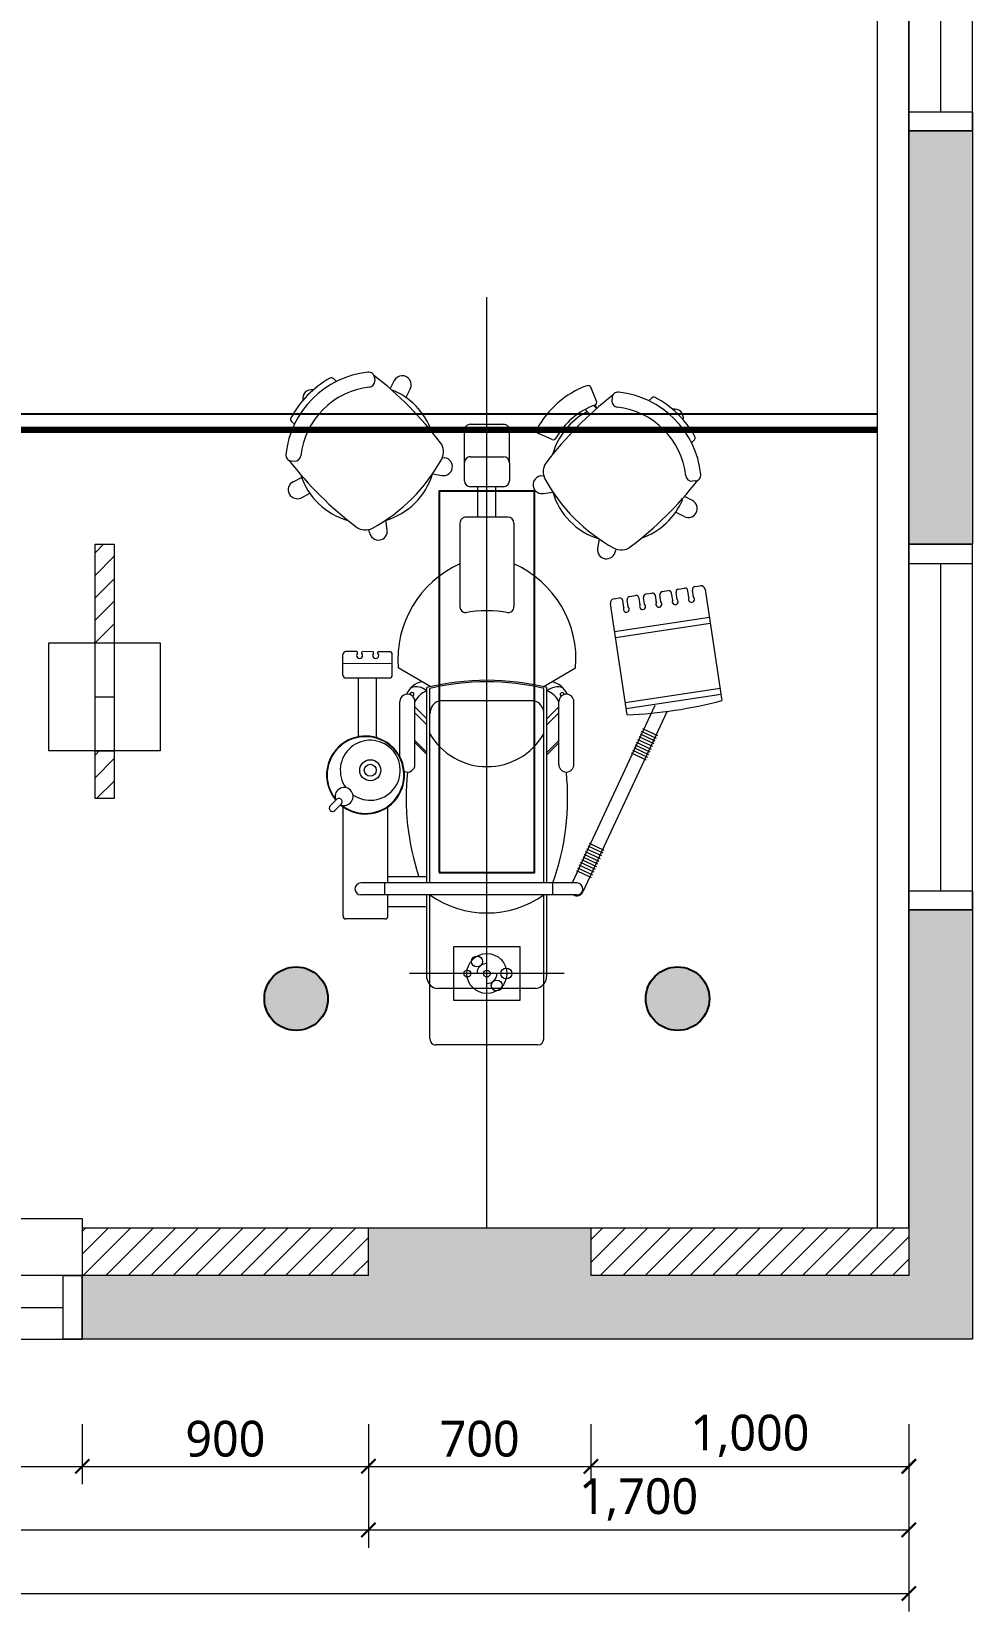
# Model space of a CAD drawing. Header units: metres. Extents: x 11578468 to 47831421, y -58341524 to -14256839.
# Drawn here: x 23850168 to 23853128, y -29069389 to -29064420 of the extents above; entities that cross this region are included whole.
import ezdxf

# ---------------------------------------------------------------- set-up
doc = ezdxf.new("R2010")
doc.units = ezdxf.units.M
doc.header["$LTSCALE"] = 50
doc.header["$MEASUREMENT"] = 0
doc.linetypes.add('DASHEDX2', pattern=[1.5, 1, -0.5])
doc.linetypes.add('DH-HID2', pattern=[1.2000000000000002, 0.8, -0.4])
doc.layers.get('0').update_dxf_attribs({"linetype": 'CONTINUOUS'})
for name, color, linetype in [('#조명', 40, 'CONTINUOUS'), ('FU-FURM', 251, 'DH-HID2'), ('wall', 3, 'CONTINUOUS')]:
    doc.layers.add(name, color=color, linetype=linetype)
doc.layers.add('ha', color=8, linetype='CONTINUOUS', lineweight=5)
doc.styles.add('N 맑은고딕', font='malgun.ttf')

# ---------------------------------------------------------------- blocks, each defined once
blk = doc.blocks.new('_ArchTick')
at = {"color": 0, "linetype": 'ByBlock', "const_width": 0.15}
blk.add_lwpolyline([(-0.5, -0.5), (0.5, 0.5)], dxfattribs=at)
blk = doc.blocks.new('gasdgd')
at = {"layer": 'ha'}
for p, q in [((23852927.69593415, -29068182.2717794), (23852927.69593415, -29052332.2717794)), ((23852827.69593415, -29054583.2717794), (23852827.69593415, -29068182.2717794)), ((23853027.69593415, -29063592.2717794), (23853027.69593415, -29064672.2717794)), ((23852827.69593415, -29063782.2717794), (23852827.69593415, -29068182.2717794)), ((23852927.69593415, -29064732.2717794), (23852927.69593415, -29066032.2717794)), ((23852927.69593415, -29064732.2717794), (23853127.69593415, -29064732.2717794)), ((23853127.69593415, -29064732.2717794), (23853127.69593415, -29066032.2717794)), ((23851600.16032245, -29068182.2717794), (23851600.68813322, -29065255.48441824)), ((23851127.04870551, -29065520.36259961), (23851118.02861902, -29065511.3392592)), ((23851247.12457167, -29065508.97731691), (23851247.51172063, -29065518.42180504)), ((23851308.87415758, -29065517.53543856), (23851295.86431426, -29065542.7719336)), ((23851359.16010147, -29065543.4586997), (23851345.34952084, -29065570.24846505)), ((23851945.70215386, -29065581.91178627), (23851927.02056087, -29065538.53513156)), ((23851937.13043321, -29065595.64289101), (23851946.29213227, -29065604.80789507)), ((23851940.31773768, -29065594.48337635), (23851944.72972877, -29065603.24492795)), ((23851994.16705732, -29065571.7944639), (23851993.77650199, -29065581.23881178)), ((23852109.56189467, -29065580.92269087), (23852118.75174086, -29065571.73615864)), ((23850994.86560897, -29065654.87541018), (23850985.67907673, -29065645.68556399)), ((23851889.78842381, -29065619.92900586), (23851894.06423659, -29065628.42012779)), ((23851909.54738171, -29065608.06142783), (23851924.36506784, -29065622.88445929)), ((23851529.87771283, -29065775.62084183), (23851529.89609444, -29065673.69214772)), ((23851671.33103016, -29065673.71765381), (23851529.89439425, -29065673.69214742)), ((23851548.75601322, -29065654.83733015), (23851652.47621289, -29065654.85603483)), ((23851600.51202562, -29066232.02663536), (23851600.61251375, -29065674.8053712)), ((23851671.31434875, -29065775.64634822), (23851671.33103016, -29065673.71765381)), ((23851805.77618892, -29065702.75544627), (23851762.31575683, -29065684.01918621)), ((23852244.07470524, -29065713.10578742), (23852253.09804565, -29065704.08570092)), ((23850985.73738199, -29065770.27024753), (23850995.18172988, -29065770.66080286)), ((23851461.06760509, -29065758.82112132), (23851468.19448123, -29065759.98460036)), ((23851529.86751028, -29065832.19549619), (23851529.87771283, -29065775.62084183)), ((23851548.73933181, -29065756.76602456), (23851652.45953148, -29065756.78472924)), ((23851671.31434875, -29065775.64634822), (23851671.30414619, -29065832.22100258)), ((23850990.78417779, -29065835.51071166), (23851017.57892254, -29065821.70979434)), ((23851429.33292102, -29065810.96395328), (23851459.07920605, -29065815.82010322)), ((23851769.42418383, -29065816.98190172), (23851778.56920336, -29065815.57792288)), ((23852255.45998794, -29065833.18165357), (23852246.01549981, -29065833.56880253)), ((23851016.68930032, -29065885.80600217), (23851043.48404507, -29065872.00508486)), ((23851652.44252722, -29065851.07581985), (23851548.72232755, -29065851.05711516)), ((23851572.27785536, -29065946.68650819), (23851572.2951002, -29065851.06136623)), ((23851628.85250973, -29065946.69671074), (23851628.86975456, -29065851.07156879)), ((23851778.00916123, -29065872.90139549), (23851807.8001923, -29065868.32776094)), ((23852246.90186629, -29065894.93123949), (23852224.12683994, -29065883.19032523)), ((23852220.97860515, -29065945.21718337), (23852194.1888398, -29065931.40660274)), ((23851230.92481982, -29065995.01312102), (23851229.52084098, -29065985.86810149)), ((23851286.84431359, -29065986.42814362), (23851282.27067904, -29065956.63711255)), ((23851515.69980014, -29065965.53452375), (23851515.65232709, -29066228.77948151)), ((23851666.56894597, -29065946.70351245), (23851534.56141911, -29065946.67970648)), ((23851685.42376324, -29065965.56513142), (23851685.37629019, -29066228.81008918)), ((23850367.8552755, -29066059.21865293), (23850394.80214904, -29066032.2717794)), ((23850367.8552755, -29066832.2717794), (23850367.8552755, -29066032.2717794)), ((23850367.8552755, -29066032.2717794), (23850427.8552755, -29066032.2717794)), ((23850427.8552755, -29066032.2717794), (23850427.8552755, -29066832.2717794)), ((23851953.47335157, -29066015.39000292), (23851948.61720163, -29066045.13628795)), ((23852927.69593415, -29066032.2717794), (23853127.69593415, -29066032.2717794)), ((23850367.8552755, -29066129.92933105), (23850427.8552755, -29066069.92933105)), ((23852005.61618353, -29066047.12468699), (23852004.45270449, -29066054.25156314)), ((23853027.69593415, -29066092.2717794), (23853027.69593415, -29067122.2717794)), ((23850367.8552755, -29066200.64000917), (23850427.8552755, -29066140.64000917)), ((23852049.64170391, -29066196.27331389), (23852068.29152778, -29066193.46454485)), ((23852100.92539083, -29066188.54970035), (23852119.57329096, -29066185.74122103)), ((23852133.59987965, -29066215.45741439), (23852130.30049862, -29066193.65436698)), ((23852147.58461793, -29066213.34310088), (23852144.28842836, -29066191.56114851)), ((23852152.20715401, -29066180.82637652), (23852170.85505414, -29066178.0178972)), ((23852184.88390371, -29066207.74904061), (23852181.58226189, -29066185.93104377)), ((23852198.86864199, -29066205.63472709), (23852195.57019144, -29066183.83782407)), ((23852203.48891719, -29066173.1030527), (23852222.13500499, -29066170.29484633)), ((23852236.16385456, -29066200.02598973), (23852232.86221274, -29066178.2079929)), ((23852250.14859283, -29066197.91167622), (23852246.85014229, -29066176.1147732)), ((23852254.76886804, -29066165.38000182), (23852271.75920621, -29066162.82116072)), ((23852287.14472474, -29066174.43340578), (23852339.7477342, -29066523.92648838)), ((23850367.8552755, -29066271.35068729), (23850427.8552755, -29066211.35068729)), ((23852041.38105234, -29066568.86219962), (23851988.7796537, -29066219.37981923)), ((23852001.05424768, -29066203.59085984), (23852017.00784086, -29066201.1881584)), ((23852031.04231763, -29066230.9565116), (23852027.73504884, -29066209.10130648)), ((23852031.04231763, -29066230.9565116), (23852030.49462279, -29066227.33388474)), ((23852045.0270559, -29066228.84219808), (23852041.72297793, -29066207.00808375)), ((23852045.0270559, -29066228.84219808), (23852044.47936107, -29066225.21957123)), ((23852082.31585559, -29066223.16578818), (23852079.01873534, -29066201.3776902)), ((23852082.31585559, -29066223.16578818), (23852081.76816076, -29066219.54316133)), ((23852096.30059387, -29066221.05147466), (23852093.00666527, -29066199.28447294)), ((23852096.30059387, -29066221.05147466), (23852095.75289903, -29066217.42884781)), ((23852133.59987965, -29066215.45741439), (23852133.05218482, -29066211.83478754)), ((23852147.58461793, -29066213.34310088), (23852147.03692309, -29066209.72047402)), ((23852184.88390371, -29066207.74904061), (23852184.33620888, -29066204.12641375)), ((23852198.86864199, -29066205.63472709), (23852198.32094715, -29066202.01210023)), ((23852236.16385456, -29066200.02598973), (23852235.61615972, -29066196.40336288)), ((23852250.14859283, -29066197.91167622), (23852249.600898, -29066194.28904936)), ((23850367.8552755, -29066342.06136541), (23850427.8552755, -29066282.06136541)), ((23852001.88293852, -29066306.45279581), (23852300.24962037, -29066261.51708458)), ((23852004.69142047, -29066325.10071343), (23852303.05810232, -29066280.16500219)), ((23850222.85527551, -29066342.2717794), (23850572.85527551, -29066342.2717794)), ((23850222.85527551, -29066682.2717794), (23850222.85527551, -29066342.2717794)), ((23850367.8552755, -29066342.27177941), (23850427.85527551, -29066342.27177941)), ((23850367.8552755, -29066682.2717794), (23850367.8552755, -29066342.27177941)), ((23850367.8552755, -29066342.27177941), (23850427.85527551, -29066342.27177941)), ((23850427.85527551, -29066342.27177941), (23850427.85527551, -29066682.2717794)), ((23850572.85527551, -29066342.2717794), (23850572.85527551, -29066682.2717794)), ((23851147.33584222, -29066443.48831236), (23851147.68497095, -29066379.12578655)), ((23851191.11014235, -29066369.88014945), (23851157.16560603, -29066369.74848632)), ((23851192.97508831, -29066375.43681657), (23851192.98886154, -29066371.7730473)), ((23851207.11865219, -29066375.48998654), (23851207.13242542, -29066371.82621727)), ((23851241.64984935, -29066370.06089762), (23851209.02532327, -29066369.94749808)), ((23851243.51479531, -29066375.61756474), (23851243.52856854, -29066371.95379547)), ((23851257.6583592, -29066375.67073471), (23851257.67213242, -29066372.00696544)), ((23851293.50956659, -29066370.25990938), (23851259.56503027, -29066370.12824625)), ((23851302.65950618, -29066443.60003638), (23851302.90316253, -29066379.72439862)), ((23851302.79526068, -29066408.01136965), (23851147.53153355, -29066407.41225366)), ((23851423.68946057, -29066480.20250163), (23851321.48801625, -29066421.17189329)), ((23851777.28438164, -29066480.2435729), (23851879.46779671, -29066421.27251821)), ((23851293.22876514, -29066452.99317796), (23851156.76311228, -29066452.96856803)), ((23851196.67535679, -29066637.37816863), (23851196.70861153, -29066452.97577171)), ((23851253.24946276, -29066640.42925652), (23851253.2832659, -29066452.98597427)), ((23851411.77546555, -29067097.47359292), (23851411.88627497, -29066483.01925737)), ((23851421.28979136, -29066629.65059445), (23851421.31501804, -29066485.59616551)), ((23851779.59593568, -29066629.71521064), (23851779.62116803, -29066485.62921606)), ((23851788.93982799, -29067097.54160996), (23851789.05064339, -29066483.05411089)), ((23852035.55642821, -29066530.18753025), (23852333.92311007, -29066485.25181902)), ((23850367.8552755, -29066512.27177941), (23850427.85527551, -29066512.27177941)), ((23851326.98500762, -29066700.84942702), (23851327.01635978, -29066526.9971909)), ((23851374.12619613, -29066725.01698331), (23851374.16190508, -29066527.00569303)), ((23851746.03116995, -29066524.23745269), (23851454.81909309, -29066524.19806525)), ((23851826.72343106, -29066725.09860376), (23851826.75914, -29066527.08731348)), ((23852129.10060955, -29066539.20771274), (23851868.61594097, -29067097.55597858)), ((23851873.86897636, -29066725.10710589), (23851873.90468531, -29066527.09581561)), ((23852038.36491016, -29066548.83544787), (23852336.73159202, -29066503.89973664)), ((23851411.86524923, -29066599.61006483), (23851374.15561469, -29066561.88682689)), ((23851411.86865008, -29066580.75184671), (23851374.15901554, -29066543.02860877)), ((23851789.02961166, -29066599.67808187), (23851826.75284961, -29066561.96844734)), ((23851789.03301252, -29066580.81986375), (23851826.75625046, -29066543.11022921)), ((23852167.55291306, -29066557.1467593), (23851902.4536695, -29067125.38635562)), ((23851421.204923, -29067097.47529341), (23851421.28979136, -29066629.65059445)), ((23851779.51106594, -29067097.53990959), (23851779.59593568, -29066629.71521064)), ((23852078.18661033, -29066637.19047447), (23852125.18387018, -29066659.11597582)), ((23852082.17306513, -29066628.64551814), (23852129.17032497, -29066650.57101949)), ((23852086.15951991, -29066620.1005618), (23852133.15677976, -29066642.02606315)), ((23852090.14597471, -29066611.55560547), (23852137.14323455, -29066633.48110681)), ((23850572.85527551, -29066682.2717794), (23850222.85527551, -29066682.2717794)), ((23850367.8552755, -29066695.614756), (23850381.1982521, -29066682.2717794)), ((23850367.8552755, -29066682.2717794), (23850427.85527551, -29066682.2717794)), ((23850427.85527551, -29066682.2717794), (23850367.8552755, -29066682.2717794)), ((23851411.84824497, -29066693.90115544), (23851374.13861043, -29066656.1779175)), ((23851411.84944735, -29066687.23376849), (23851374.13981281, -29066649.51053054)), ((23851789.0126074, -29066693.96917249), (23851826.73584535, -29066656.25953794)), ((23851789.01380979, -29066687.30178552), (23851826.73704774, -29066649.59215099)), ((23852054.26788159, -29066688.46021249), (23852101.26514144, -29066710.38571383)), ((23852058.25433638, -29066679.91525615), (23852105.25159623, -29066701.8407575)), ((23852062.24079117, -29066671.37029982), (23852109.23805102, -29066693.29580116)), ((23852066.22724596, -29066662.82534348), (23852113.22450581, -29066684.75084483)), ((23852070.21370075, -29066654.28038714), (23852117.2109606, -29066676.20588849)), ((23852074.20015555, -29066645.73543081), (23852121.19741539, -29066667.66093216)), ((23850367.8552755, -29066766.32543412), (23850427.8552755, -29066706.32543412)), ((23850372.61960834, -29066832.2717794), (23850427.8552755, -29066777.03611224)), ((23850427.8552755, -29066832.2717794), (23850367.8552755, -29066832.2717794)), ((23851127.3196624, -29066834.50003037), (23851107.31389043, -29066854.49858804)), ((23851141.98526846, -29066849.17092692), (23851121.9794965, -29066869.16948459)), ((23851147.74170716, -29067201.14618066), (23851147.80357141, -29066858.09992061)), ((23851289.19704776, -29067097.45148738), (23851289.24020733, -29066858.125427)), ((23851917.73180502, -29066981.12496698), (23851964.72906487, -29067003.05046833)), ((23851921.71825981, -29066972.58001065), (23851968.71551966, -29066994.505512)), ((23851893.81307628, -29067032.394705), (23851940.81033612, -29067054.32020634)), ((23851897.79953107, -29067023.84974866), (23851944.79679091, -29067045.77525001)), ((23851901.78598586, -29067015.30479233), (23851948.78324571, -29067037.23029367)), ((23851905.77244065, -29067006.75983599), (23851952.76970049, -29067028.68533734)), ((23851909.75889544, -29066998.21487965), (23851956.75615529, -29067020.140381)), ((23851913.74535023, -29066989.66992332), (23851960.74261007, -29067011.59542467)), ((23851411.7788664, -29067078.6153748), (23851289.20044861, -29067078.59326926)), ((23851881.85371191, -29067058.029574), (23851928.85097175, -29067079.95507535)), ((23851885.8401667, -29067049.48461767), (23851932.83742654, -29067071.41011902)), ((23851889.82662149, -29067040.93966133), (23851936.82388133, -29067062.86516268)), ((23851883.22411689, -29067135.27505046), (23851204.3282645, -29067135.15261979)), ((23851883.23091859, -29067097.55861422), (23851204.33506621, -29067097.43618355)), ((23851279.76113699, -29067135.1662232), (23851279.7679387, -29067097.44978695)), ((23851289.17834307, -29067201.17168705), (23851289.19024605, -29067135.16792362)), ((23851411.72129845, -29067397.83805565), (23851411.76866385, -29067135.19002916)), ((23851421.14600337, -29067422.26130629), (23851421.19808084, -29067135.19172964)), ((23851779.45253884, -29067420.15689268), (23851779.50422366, -29067135.25634583)), ((23851788.88710482, -29067389.89919945), (23851788.93302628, -29067135.2580462)), ((23851807.7912444, -29067135.26144705), (23851807.79804611, -29067097.54501081)), ((23851411.76186214, -29067172.9064654), (23851289.18344435, -29067172.88435987)), ((23852927.69593415, -29067182.2717794), (23852927.69593415, -29068332.2717794)), ((23852927.69593415, -29067182.2717794), (23853127.69593415, -29067182.2717794)), ((23853127.69593415, -29067182.2717794), (23853127.69593415, -29068532.2717794)), ((23851279.74753359, -29067210.59909568), (23851157.16911579, -29067210.57699015)), ((23851496.56908928, -29067467.11506927), (23851496.59969695, -29067297.39110618)), ((23851496.59969695, -29067297.39110618), (23851704.04009629, -29067297.42851555)), ((23851600.28758002, -29067476.61002856), (23851600.32160555, -29067287.93355626)), ((23851704.04009629, -29067297.42851555), (23851704.00948862, -29067467.15247865)), ((23851843.90354941, -29067382.31572254), (23851356.70563616, -29067382.22786228)), ((23851694.64282894, -29067382.28880518), (23851505.96635663, -29067382.25477965)), ((23851421.11329675, -29067587.79586012), (23851421.14600337, -29067422.26130629)), ((23851755.43974985, -29067429.43378703), (23851444.91303242, -29067429.39065006)), ((23851779.41929156, -29067587.84668595), (23851779.45253884, -29067420.15689268)), ((23851704.00948862, -29067467.15247865), (23851496.56908928, -29067467.11506927)), ((23851760.55852287, -29067606.70116526), (23851439.96896418, -29067606.65780441)), ((23846727.69593415, -29068152.27177938), (23850327.69593415, -29068152.27177938)), ((23850327.69593415, -29068152.27177938), (23850327.69593415, -29068182.2717794)), ((23850327.69593415, -29068193.77909698), (23850339.20325173, -29068182.2717794)), ((23850327.69593415, -29068264.48977509), (23850409.91392984, -29068182.2717794)), ((23850327.69593415, -29068182.2717794), (23852827.69593415, -29068182.2717794)), ((23850327.69593415, -29068182.2717794), (23850327.69593415, -29068332.2717794)), ((23850330.62460796, -29068332.2717794), (23850480.62460796, -29068182.2717794)), ((23850401.33528608, -29068332.2717794), (23850551.33528608, -29068182.2717794)), ((23850472.0459642, -29068332.2717794), (23850622.0459642, -29068182.2717794)), ((23850542.75664232, -29068332.2717794), (23850692.75664232, -29068182.2717794)), ((23850613.46732044, -29068332.2717794), (23850763.46732044, -29068182.2717794)), ((23850684.17799856, -29068332.2717794), (23850834.17799856, -29068182.2717794)), ((23850754.88867667, -29068332.2717794), (23850904.88867667, -29068182.2717794)), ((23850825.59935479, -29068332.2717794), (23850975.59935479, -29068182.2717794)), ((23850896.31003291, -29068332.2717794), (23851046.31003291, -29068182.2717794)), ((23850967.02071103, -29068332.2717794), (23851117.02071103, -29068182.2717794)), ((23851037.73138915, -29068332.2717794), (23851187.73138915, -29068182.2717794)), ((23851108.44206727, -29068332.2717794), (23851227.69593415, -29068213.01791252)), ((23851227.69593415, -29068332.2717794), (23851227.69593415, -29068182.2717794)), ((23851227.69593415, -29068182.2717794), (23851927.69593415, -29068182.2717794)), ((23851927.69593415, -29068182.2717794), (23851927.69593415, -29068332.2717794)), ((23851927.69593415, -29068220.1246937), (23851965.54884845, -29068182.2717794)), ((23851927.69593415, -29068290.83537182), (23852036.25952657, -29068182.2717794)), ((23851956.97020469, -29068332.2717794), (23852106.97020469, -29068182.2717794)), ((23852027.68088281, -29068332.2717794), (23852177.68088281, -29068182.2717794)), ((23852098.39156093, -29068332.2717794), (23852248.39156093, -29068182.2717794)), ((23852169.10223905, -29068332.2717794), (23852319.10223905, -29068182.2717794)), ((23852239.81291717, -29068332.2717794), (23852389.81291717, -29068182.2717794)), ((23852310.52359528, -29068332.2717794), (23852460.52359528, -29068182.2717794)), ((23852381.2342734, -29068332.2717794), (23852531.2342734, -29068182.2717794)), ((23852451.94495152, -29068332.2717794), (23852601.94495152, -29068182.2717794)), ((23852522.65562964, -29068332.2717794), (23852672.65562964, -29068182.2717794)), ((23852593.36630776, -29068332.2717794), (23852743.36630776, -29068182.2717794)), ((23852664.07698588, -29068332.2717794), (23852814.07698588, -29068182.2717794)), ((23852734.787664, -29068332.2717794), (23852884.787664, -29068182.2717794)), ((23852805.49834212, -29068332.2717794), (23852927.69593415, -29068210.07418736)), ((23852827.69593415, -29068182.2717794), (23852927.69593415, -29068182.2717794)), ((23852876.20902023, -29068332.2717794), (23852927.69593415, -29068280.78486548)), ((23851179.15274539, -29068332.2717794), (23851227.69593415, -29068283.72859064)), ((23851227.69593415, -29068332.2717794), (23850327.69593415, -29068332.2717794)), ((23850327.69593415, -29068332.2717794), (23850327.69593415, -29068532.2717794)), ((23852927.69593415, -29068332.2717794), (23851927.69593415, -29068332.2717794)), ((23846787.69593415, -29068432.2717794), (23850267.69593415, -29068432.2717794)), ((23853127.69593415, -29068532.2717794), (23850327.69593415, -29068532.2717794)), ((23850327.69593415, -29068799.7717794), (23850327.69593415, -29068988.5217794)), ((23850327.69593415, -29068799.7717794), (23850327.69593415, -29068988.5217794)), ((23851227.69593415, -29068799.7717794), (23851227.69593415, -29068988.5217794)), ((23851227.69593415, -29068799.7717794), (23851227.69593415, -29068988.5217794)), ((23851227.69593415, -29068799.7717794), (23851227.69593415, -29069188.5217794)), ((23851227.69593415, -29068799.7717794), (23851227.69593415, -29069188.5217794)), ((23851927.69593415, -29068799.7717794), (23851927.69593415, -29068988.5217794)), ((23851927.69593415, -29068799.7717794), (23851927.69593415, -29068988.5217794)), ((23852927.69593415, -29068799.7717794), (23852927.69593415, -29068988.5217794)), ((23852927.69593415, -29068799.7717794), (23852927.69593415, -29069188.5217794)), ((23852927.69593415, -29068799.7717794), (23852927.69593415, -29069388.5217794)), ((23846727.69593415, -29068932.2717794), (23850327.69593415, -29068932.2717794)), ((23850327.69593415, -29068932.2717794), (23851227.69593415, -29068932.2717794)), ((23851227.69593415, -29068932.2717794), (23851927.69593415, -29068932.2717794)), ((23851927.69593415, -29068932.2717794), (23852927.69593415, -29068932.2717794)), ((23843227.69593415, -29069132.2717794), (23851227.69593415, -29069132.2717794)), ((23851227.69593415, -29069132.2717794), (23852927.69593415, -29069132.2717794)), ((23832577.69593415, -29069332.2717794), (23852927.69593415, -29069332.2717794))]:
    blk.add_line(p, q, dxfattribs=at)
for points in [[(23852927.69593415, -29063532.2717794), (23852927.69593415, -29064732.2717794), (23853127.69593415, -29064732.2717794), (23853127.69593415, -29063532.2717794)], [(23852927.69593415, -29064732.2717794), (23852927.69593415, -29064672.2717794), (23853127.69593415, -29064672.2717794), (23853127.69593415, -29064732.2717794)], [(23852927.69593415, -29066032.2717794), (23852927.69593415, -29067182.2717794), (23853127.69593415, -29067182.2717794), (23853127.69593415, -29066032.2717794)], [(23852927.69593415, -29066032.2717794), (23852927.69593415, -29066092.2717794), (23853127.69593415, -29066092.2717794), (23853127.69593415, -29066032.2717794)], [(23852927.69593415, -29067182.2717794), (23852927.69593415, -29067122.2717794), (23853127.69593415, -29067122.2717794), (23853127.69593415, -29067182.2717794)], [(23846727.69593415, -29068532.2717794), (23850327.69593415, -29068532.2717794), (23850327.69593415, -29068332.2717794), (23846727.69593415, -29068332.2717794)], [(23850327.69593415, -29068532.2717794), (23850267.69593415, -29068532.2717794), (23850267.69593415, -29068332.2717794), (23850327.69593415, -29068332.2717794)]]:
    blk.add_lwpolyline(points, close=True, dxfattribs=at)
for centre, radius in [((23851233.54154439, -29066742.99461848), 33.00188224976487), ((23851233.54154439, -29066742.99461848), 18.85821842843706), ((23851600.30459279, -29067382.27179241), 62.89215845883763), ((23851569.19533459, -29067344.54974476), 17.20812431594882), ((23851539.01538389, -29067382.26073964), 10.8434755963513), ((23851600.30459279, -29067382.27179241), 10.8434755963513), ((23851661.59380168, -29067382.28284518), 17.20812431594882), ((23851631.41385099, -29067419.99384006), 17.20812431594882)]:
    blk.add_circle(centre, radius, dxfattribs=at)
for centre, radius, start, end in [((23851258.2975379, -29065781.54152036), 292.3023856407746, 96.30192954086827, 173.6774052517098), ((23851228.28217749, -29065509.74970533), 18.85821842843706, 2.347357415333858, 96.30192953828569), ((23851258.2975379, -29065781.54152036), 311.1606040692117, 119.1423445411836, 151.8132088445344), ((23851258.2975379, -29065781.54152036), 245.156839569682, 96.44340117455688, 173.5359336182496), ((23851049.15546366, -29065574.23013609), 28.28732764265563, 79.19431450363402, 191.3094158907666), ((23851111.36002968, -29065518.00544378), 9.42910921421853, 44.98966740312129, 119.1423445347677), ((23851228.66932645, -29065519.19419346), 18.85821842843706, 276.4434011737894, 2.347357415333858), ((23850552.58986667, -29066394.92002784), 1130.757833914286, 37.09559128375717, 52.24514637736467), ((23851221.68299794, -29065748.40282598), 216.8695119270263, 19.07207735969419, 68.96171958783049), ((23851334.01712953, -29065530.49706913), 28.28732764265561, 332.7281231413394, 152.7281231480462), ((23852016.03447887, -29065807.74007984), 292.3023856407746, 110.1996479685969, 152.0966097995543), ((23851918.36047707, -29065542.26488347), 9.42910921421853, 23.30072888132365, 110.1996479801695), ((23852688.382179, -29066457.9876191), 1130.757833914286, 127.7341884278055, 142.8837435146221), ((23852016.03447887, -29065807.74007984), 226.2986211412448, 109.5786309670815, 151.1776219623344), ((23851937.04207007, -29065585.64153818), 9.42910921421853, 289.5786309660554, 23.30072888132365), ((23852012.61861636, -29065582.01799614), 18.85821842843706, 177.6319773797114, 263.5359336249915), ((23852013.00917169, -29065572.57364826), 18.85821842843706, 83.6774052511046, 177.6319773797114), ((23851982.89578448, -29065844.35461981), 292.3023856407746, 6.30192954086827, 83.67740525461285), ((23852125.41792544, -29065578.40474798), 9.42910921421853, 61.81320886794376, 134.9896674191307), ((23851982.89578448, -29065844.35461981), 311.1606040692117, 29.14234453931724, 61.81320885466243), ((23850992.34766608, -29065639.01937941), 9.42910921421853, 151.8132088372992, 224.9896673871176), ((23852016.03447887, -29065807.74007984), 216.8695119270263, 117.3113427243962, 164.4055478526124), ((23851982.89578448, -29065844.35461981), 245.156839569682, 6.443401177152287, 83.5359336208449), ((23852190.20716876, -29065635.21254556), 28.28732764265563, 349.194314503634, 101.3094158981657), ((23851548.75261237, -29065673.69554827), 18.85821842843706, 89.98966738949173, 179.9896674008101), ((23851652.47281204, -29065673.71425295), 18.85821842843706, 359.9896673894917, 89.98966740081005), ((23851766.04863198, -29065675.36044821), 9.42910921421853, 152.096609820206, 246.6786059334535), ((23852246.43186107, -29065697.41711158), 9.42910921421853, 314.9896673871177, 29.14234454579131), ((23851416.91190564, -29065741.34294492), 47.1455460710926, 331.1920782185476, 37.09559128812322), ((23851809.50906407, -29065694.09670828), 9.42910921421853, 246.6786059334535, 331.1776219600214), ((23850986.51656636, -29065751.42813316), 18.85821842843706, 173.6774052511046, 267.6319773797114), ((23851871.9305372, -29065076.05512585), 1130.757833914286, 217.7341884257688, 232.8837435074867), ((23850995.96091424, -29065751.81868849), 18.85821842843706, 267.6319773797114, 353.5359336124708), ((23850975.39620728, -29065498.53813566), 551.0208156440326, 298.7872565860094, 331.1920782165011), ((23851463.63684364, -29065787.90235179), 28.28732764265563, 260.7281231612156, 80.72812315376865), ((23851548.73593095, -29065775.62424268), 18.85821842843706, 89.98966738949173, 179.9896674008101), ((23851652.45613062, -29065775.64294736), 18.85821842843706, 359.9896674008101, 89.98966738949173), ((23851824.29592573, -29065804.0988386), 47.1455460710926, 142.8837435147263, 208.7872565761595), ((23851003.73673905, -29065860.65835692), 28.28732764265561, 117.2512116511685, 297.2512116477134), ((23851221.68299794, -29065748.40282598), 216.8695119270263, 197.5090637738937, 254.4055478476079), ((23851221.68299794, -29065748.40282598), 216.8695119270263, 285.9053299935198, 343.2683296477508), ((23851548.7257284, -29065832.19889705), 18.85821842843706, 179.9896673894917, 269.9896673894917), ((23851652.44592807, -29065832.21760173), 18.85821842843706, 269.98966740081, 359.9896673894917), ((23851773.71667253, -29065844.94164861), 28.28732764265561, 98.72812314455007, 278.7281231520082), ((23852265.89916919, -29065561.45328919), 551.0208156440326, 208.7872565797643, 241.1920782099165), ((23851369.51727701, -29065138.64694857), 1130.757833914286, 307.0955912809258, 322.2451463698488), ((23852245.24311139, -29065814.72640835), 18.85821842843706, 186.4434011737894, 272.3473574153338), ((23852254.68759952, -29065814.33925939), 18.85821842843706, 272.3473574153338, 6.301929538285679), ((23852016.03447887, -29065807.74007984), 216.8695119270263, 195.9053299904105, 253.2683296486933), ((23852016.03447887, -29065807.74007984), 216.8695119270263, 289.0720773534699, 337.408978080205), ((23852233.94023572, -29065920.07421143), 28.28732764265561, 242.728123154753, 62.72812315475296), ((23851218.0417567, -29065940.14137913), 47.1455460710926, 232.8837435047741, 298.7872565884554), ((23851258.8845667, -29065990.72063232), 28.28732764265561, 188.7281231520082, 8.728123144550056), ((23851534.55801826, -29065965.5379246), 18.85821842843706, 89.98966740081005, 179.9896674008101), ((23851666.56554512, -29065965.56173057), 18.85821842843706, 359.9896674008101, 89.98966740081005), ((23852023.09435993, -29066002.96898754), 47.1455460710926, 241.192078208432, 307.0955912817815), ((23851648.83447315, -29066394.3671967), 328.4420719112941, 113.9182658141294, 184.6812089471736), ((23851552.13102891, -29066394.3497574), 328.4420719112941, 355.2981258485781, 66.06106898728171), ((23851976.53495306, -29066049.69392554), 28.28732764265563, 170.7281231463217, 350.7281231463217), ((23852069.69576875, -29066202.78850365), 9.42910921421853, 8.605090866740213, 98.5647007870234), ((23852102.3296318, -29066197.87365915), 9.42910921421853, 98.56470076463918, 188.6050928837586), ((23852120.97753194, -29066195.06517983), 9.42910921421853, 8.605087137215067, 98.5647007870234), ((23852153.61139498, -29066190.15033533), 9.42910921421853, 98.5647007870234, 188.6050891284646), ((23852172.25929512, -29066187.34185601), 9.42910921421853, 8.60508338192113, 98.5647007870234), ((23852204.89315816, -29066182.42701151), 9.42910921421853, 98.5647007870234, 188.6050853731707), ((23852223.53924597, -29066179.61880514), 9.42910921421853, 8.60508338192113, 98.5647007870234), ((23852256.17310901, -29066174.70396063), 9.42910921421853, 98.56470076463918, 188.6050853731707), ((23852273.2160544, -29066176.8894862), 14.14355643139034, 10.00031929717777, 95.91220221647056), ((23851534.51054521, -29066228.78288236), 18.85821842843706, 179.9896674008101, 269.98966740081), ((23851600.44232928, -29066627.93076304), 386.5934777829597, 79.76807573896069, 100.2112590574432), ((23851666.51807206, -29066228.80668833), 18.85821842843706, 269.98966740081, 359.9896674008101), ((23852002.81386732, -29066217.62453103), 14.14355643139034, 97.12940326073223, 187.1290822654491), ((23852018.41208184, -29066210.5121172), 9.42910921421853, 8.605074062525253, 98.5647007870234), ((23852038.96701139, -29066236.06604478), 9.429109214219064, 147.187657003133, 50.00690122120887), ((23852051.04594488, -29066205.5972727), 9.42910921421853, 98.5647007870234, 188.6050760537748), ((23852090.24054936, -29066228.27532136), 9.429109214219064, 147.187657003133, 50.00690122120887), ((23852141.52457342, -29066220.56694758), 9.429109214219064, 147.187656984108, 50.00690122120887), ((23852192.80859748, -29066212.85857379), 9.429109214219064, 147.187657003133, 50.00690122120887), ((23852244.08854832, -29066205.13552291), 9.429109214219064, 147.187657003133, 50.00690122120887), ((23851157.1139386, -29066379.17745397), 9.42910921421853, 89.68604242637386, 179.6860424037375), ((23851200.0234245, -29066381.700127), 9.429109214219064, 138.3749865860324, 41.1942308079258), ((23851191.10305302, -29066371.76595797), 1.885821842843698, 359.7846087456844, 89.78460874568435), ((23851209.01823394, -29066371.8333066), 1.885821842843698, 89.78460863250193, 179.7846087456844), ((23851250.5631315, -29066381.88087517), 9.429109214219064, 138.3749865860324, 41.1942308079258), ((23851241.64276002, -29066371.94670614), 1.885821842843698, 359.7846087456844, 89.78460874568435), ((23851259.55794094, -29066372.01405477), 1.885821842843698, 89.78460863250193, 179.7846087456844), ((23851293.47411995, -29066379.68895197), 9.42910921421853, 359.7846087005815, 89.78460870058157), ((23851156.76481271, -29066443.53945896), 9.42910921421853, 179.6892072576471, 269.9896673894897), ((23851293.23046557, -29066443.5640689), 9.42910921421853, 269.9896674121263, 359.7814438709385), ((23851410.45874874, -29066531.19884949), 68.40349068738495, 102.0606508199089, 156.1911327989773), ((23851378.24621485, -29066527.29875747), 46.76051591486446, 46.20609318021813, 111.4178094929884), ((23851600.39787935, -29067246.8103005), 786.7104820401825, 76.12529421476218, 103.8641164518529), ((23851600.39787935, -29067246.8103005), 781.9959274330731, 76.75079653237404, 103.2386482411364), ((23851822.67472479, -29066527.37890479), 46.76051591486446, 68.56152529761752, 133.7732416170275), ((23851790.46078633, -29066531.26737827), 68.40349068738495, 23.78820200271134, 77.92080940144564), ((23851350.58913243, -29066527.00144196), 23.57277303554633, 359.9896673940186, 179.9896674030733), ((23851364.30365645, -29066504.42938621), 6.216299245810451, 305.4172476783344, 175.861255793246), ((23851435.51432686, -29066557.25330253), 68.40349068738495, 111.3531216463259, 153.7560524515311), ((23851462.20684163, -29066564.4392092), 40.91367124376327, 100.4029153386398, 180.9500625714816), ((23851738.70070782, -29066564.48907153), 40.91367124376327, 359.0292722242617, 79.67863902902884), ((23851765.39581263, -29066557.31279267), 68.40349068738495, 26.2232823414266, 68.62621314284004), ((23851850.33191266, -29066527.09156454), 23.57277303554633, 359.9896674030733, 179.9896673940187), ((23851836.62553072, -29066504.51456376), 6.216299245810451, 4.118079008605518, 234.5620871293409), ((23851980.22642394, -29065149.78037588), 1420.398926723385, 272.4676064426778, 284.6617951225509), ((23851218.53994514, -29066757.99080799), 122.578419784841, 229.8394093343432, 220.1315926041872), ((23851218.53994514, -29066757.99080799), 120.6925979419972, 231.7331458893237, 218.2486511437138), ((23851600.46188418, -29066524.2105635), 207.4404027128077, 210.2623087143177, 329.7170260816094), ((23851233.54154439, -29066742.99461848), 94.29109214218532, 234.5148725985426, 215.4664764616992), ((23851350.55342348, -29066725.01273224), 23.57277303554633, 244.9320519723073, 359.9896673940186), ((23851850.29620371, -29066725.10285482), 23.57277303554633, 179.9896673940187, 359.9896673940186), ((23852139.65165577, -29066829.77289201), 793.2680007804174, 174.12575080093, 198.2815712325661), ((23851061.16023828, -29066829.5783991), 793.2680007804174, 340.2570530014864, 5.853583994839801), ((23851151.08862484, -29066825.42070228), 28.28732764265561, 246.4760594623716, 203.4556790222493), ((23851134.65246543, -29066841.83547864), 10.37202013564041, 314.9896673943941, 134.9896674089429), ((23851114.64669347, -29066861.83403631), 10.37202013564041, 134.9896674089429, 314.9896673943941), ((23851204.33166536, -29067116.29440167), 18.85821842843706, 89.98966740081005, 179.9896673894917), ((23851204.33166536, -29067116.29440167), 18.85821842843706, 179.9896673894917, 269.9896673894917), ((23851600.39720546, -29066879.8523364), 311.94636078516, 234.9385305101891, 305.0408042842935), ((23851883.22751774, -29067116.41683234), 21.21549573199144, 242.7236229483354, 334.9896674030526), ((23851883.22751774, -29067116.41683234), 18.85821842843706, 269.98966740081, 359.9896674008101), ((23851883.22751774, -29067116.41683234), 18.85821842843706, 359.9896674008101, 89.98966740081005), ((23851157.17081622, -29067201.14788108), 9.42910921421853, 179.9896674121264, 269.9896673894897), ((23851279.74923401, -29067201.16998662), 9.42910921421853, 269.9896674121263, 359.9896674121263), ((23851600.30459278, -29067382.27179241), 31.46180226903062, 89.98966739331539, 179.9896674000996), ((23851600.30459279, -29067382.27179241), 31.46180226891602, 269.9896673933154, 359.9896674000996), ((23851447.50999855, -29067393.42446283), 36.05982329919045, 187.0304263147696, 265.8700817113073), ((23851747.97930547, -29067389.20605699), 40.91367124376327, 280.5064377047318, 0.9500625766978158), ((23851439.97151482, -29067587.79958616), 18.85821842843706, 179.9886793904023, 269.992250536478), ((23851760.5610735, -29067587.842947), 18.85821842843706, 269.9922505477963, 359.9886401610947)]:
    blk.add_arc(centre, radius, start, end, dxfattribs=at)
for points in [[(23852927.69593415, -29066032.2717794), (23852927.69593415, -29064732.2717794), (23853127.69593415, -29066032.2717794)], [(23853127.69593415, -29066032.2717794), (23852927.69593415, -29064732.2717794), (23853127.69593415, -29064732.2717794)], [(23852927.69593415, -29068332.2717794), (23852927.69593415, -29067182.2717794), (23853127.69593415, -29068532.2717794)], [(23853127.69593415, -29068532.2717794), (23852927.69593415, -29067182.2717794), (23853127.69593415, -29067182.2717794)], [(23851227.69593415, -29068332.2717794), (23851227.69593415, -29068182.2717794), (23851927.69593415, -29068532.2717794)], [(23851927.69593415, -29068332.2717794), (23851227.69593415, -29068182.2717794), (23851927.69593415, -29068182.2717794)], [(23851927.69593415, -29068532.2717794), (23851227.69593415, -29068182.2717794), (23851927.69593415, -29068332.2717794)], [(23850327.69593415, -29068532.2717794), (23850327.69593415, -29068332.2717794), (23851227.69593415, -29068532.2717794)], [(23851227.69593415, -29068532.2717794), (23850327.69593415, -29068332.2717794), (23851227.69593415, -29068332.2717794)], [(23851227.69593415, -29068532.2717794), (23851227.69593415, -29068332.2717794), (23851927.69593415, -29068532.2717794)], [(23851927.69593415, -29068532.2717794), (23851927.69593415, -29068332.2717794), (23852927.69593415, -29068532.2717794)], [(23852927.69593415, -29068532.2717794), (23851927.69593415, -29068332.2717794), (23852927.69593415, -29068332.2717794)], [(23852927.69593415, -29068532.2717794), (23852927.69593415, -29068332.2717794), (23853127.69593415, -29068532.2717794)]]:
    blk.add_solid(points, dxfattribs=at)
at = {"layer": 'ha', "xscale": 45, "yscale": 45, "zscale": 45}
for p in [(23850327.69593415, -29068932.2717794), (23851227.69593415, -29068932.2717794), (23851927.69593415, -29068932.2717794), (23852927.69593415, -29068932.2717794), (23851227.69593415, -29069132.2717794), (23852927.69593415, -29069132.2717794), (23852927.69593415, -29069332.2717794)]:
    blk.add_blockref('_ArchTick', p, dxfattribs=at)
at = {"layer": 'ha', "xscale": 45, "yscale": 45, "zscale": 45, "rotation": 180}
for p in [(23850327.69593415, -29068932.2717794), (23851227.69593415, -29068932.2717794), (23851927.69593415, -29068932.2717794), (23851227.69593415, -29069132.2717794)]:
    blk.add_blockref('_ArchTick', p, dxfattribs=at)
at = {"layer": 'ha', "char_height": 112.5, "attachment_point": 5, "style": 'N 맑은고딕'}
for s, insert in [('1,000', (23852427.69593415, -29068836.27993158)), ('900', (23850777.69593415, -29068846.02432696)), ('700', (23851577.69593415, -29068846.02432696)), ('1,700', (23852077.69593415, -29069036.27993158))]:
    blk.add_mtext(s, dxfattribs=dict(at, insert=insert))

msp = doc.modelspace()

# ---------------------------------------------------------------- hatches: boundary and pattern name
at = {"layer": 'wall', "ltscale": 10}
h = msp.add_hatch(color=1, dxfattribs=at)
h.dxf.hatch_style = 1
h.paths.add_polyline_path([(23851100.28992947, -29067461.42052023, 1), (23850900.28992947, -29067461.42052023, 1)])
h = msp.add_hatch(color=1, dxfattribs=at)
h.dxf.hatch_style = 1
h.paths.add_polyline_path([(23852300.28994898, -29067461.42052023, 1), (23852100.28994898, -29067461.42052023, 1)])

# ---------------------------------------------------------------- linework, layer by layer
at = {"layer": '#조명', "ltscale": 10}
msp.add_lwpolyline([(23851450.46991034, -29067064.81437638), (23851750.46991034, -29067064.81437638), (23851750.46991034, -29065864.81437638), (23851450.46991034, -29065864.81437638)], close=True, dxfattribs=at)
msp.add_line((23843080.24383305, -29065622.2717794), (23852827.69593415, -29065622.2717794))
at = {"color": 10, "linetype": 'DASHEDX2', "ltscale": 5, "const_width": 20}
msp.add_lwpolyline([(23843080.24383305, -29065672.2717794), (23852827.69593415, -29065672.2717794)], dxfattribs=at)
for centre in [(23851000.28992947, -29067461.42052023), (23852200.28994898, -29067461.42052023)]:
    msp.add_circle(centre, 100)

# ---------------------------------------------------------------- block references
at = {"layer": 'FU-FURM', "color": 8, "ltscale": 30}
msp.add_blockref('gasdgd', (0, 0), dxfattribs=at)

doc.saveas('drawing.dxf')
